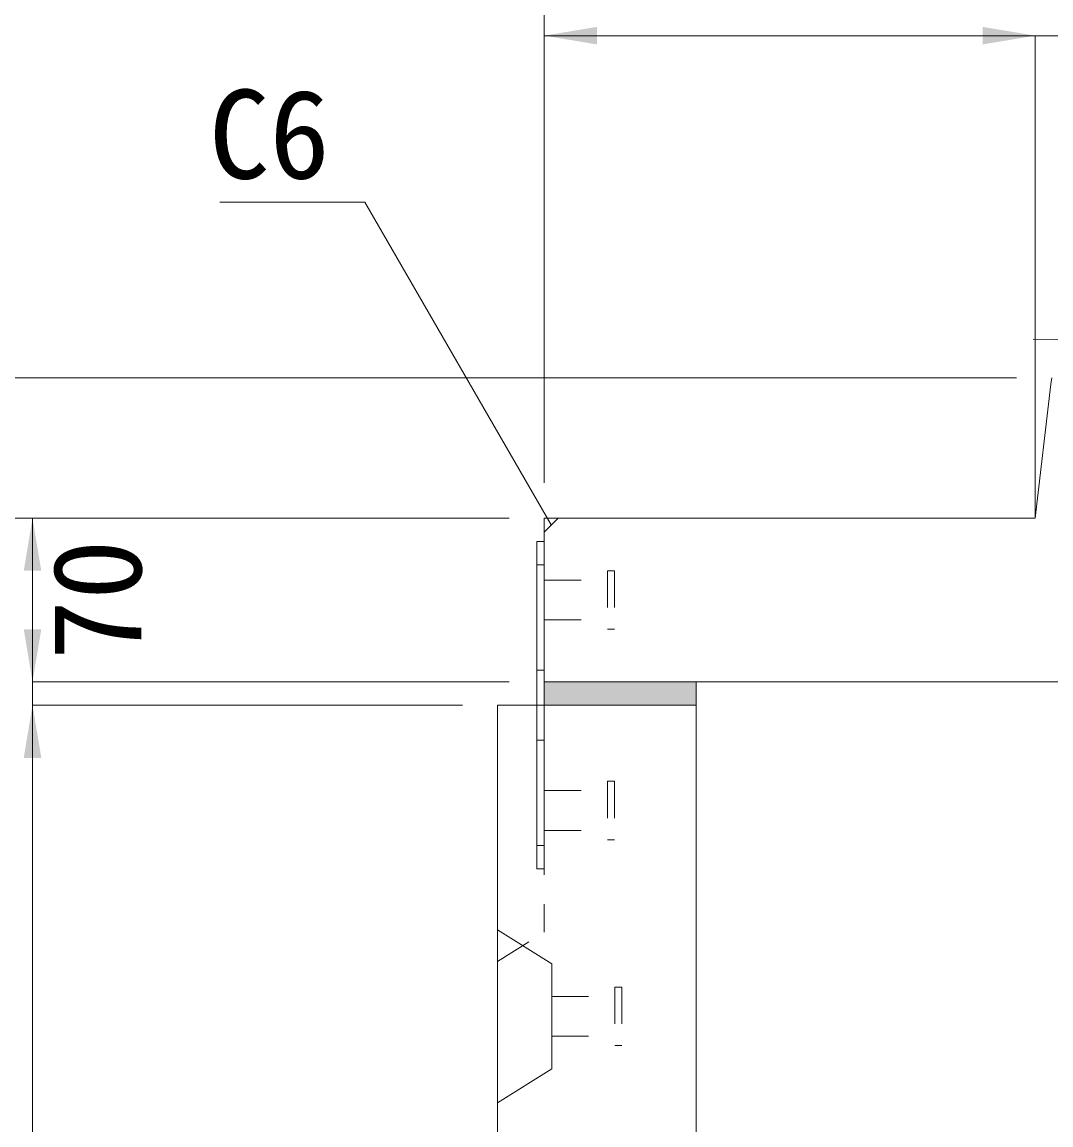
# Model space of a CAD drawing. Units: millimetres at full size; some dimension numbers follow another scale. Extents: x -3301 to 90699, y 107523 to 139162.
# Drawn here: x 14214 to 14654, y 119423.2 to 119894.7 of the extents above; entities that cross this region are included whole.
import ezdxf
from ezdxf.enums import TextEntityAlignment as Align

# ---------------------------------------------------------------- set-up
doc = ezdxf.new("R2010")
doc.units = ezdxf.units.MM
doc.header["$LTSCALE"] = 21
doc.linetypes.add('USER1', pattern=[1.35, 0.75, -0.6])
for name, color, linetype, lineweight in [('0_2', 7, 'USER1', 9), ('寸法線', 7, 'Continuous', 9), ('引出線', 4, 'Continuous', 9), ('本体', 2, 'Continuous', 9), ('補助線', 8, 'Continuous', 13), ('ｲﾝｻｰﾄ', 3, 'USER1', 5)]:
    doc.layers.add(name, color=color, linetype=linetype, lineweight=lineweight)
doc.layers.add('ﾊｯﾁﾝｸﾞ', color=8, linetype='Continuous')
doc.styles.add('ＭＳ ゴシック', font='')
doc.styles.get('ＭＳ ゴシック').set_extended_font_data('MS Gothic')

# ---------------------------------------------------------------- blocks, each defined once
blk = doc.blocks.new('filled_arrow')
at = {"color": 0, "linetype": 'Continuous', "lineweight": -2}
blk.add_solid([(7.5, 1.25), (0, 0), (7.5, -1.25)], dxfattribs=at)

msp = doc.modelspace()

# ---------------------------------------------------------------- hatches: boundary and pattern name
at = {"layer": 'ﾊｯﾁﾝｸﾞ'}
msp.add_hatch(color=256, dxfattribs=at).paths.add_polyline_path([(14502.31, 119602.64), (14502.31, 119612.64), (14437.31, 119612.64), (14437.31, 119602.64)])

# ---------------------------------------------------------------- linework, layer by layer
at = {"layer": '0_2'}
for p, q in [((14437.31, 119662.64), (14434.11, 119662.64)), ((14437.31, 119617.64), (14434.11, 119617.64)), ((14437.31, 119587.64), (14434.11, 119587.64)), ((14437.31, 119542.64), (14434.11, 119542.64))]:
    msp.add_line(p, q, dxfattribs=at)
at = {"layer": '0_2', "linetype": 'Continuous', "lineweight": 13}
msp.add_line((14502.31, 119602.64), (14502.31, 119612.64), dxfattribs=at)
at = {"layer": '0_2', "linetype": 'Continuous'}
msp.add_lwpolyline([(14434.11, 119532.64), (14434.11, 119672.64), (14437.31, 119672.64), (14437.31, 119532.64)], close=True, dxfattribs=at)
at = {"layer": '寸法線'}
for p, q in [((14437.31, 119697.64), (14437.31, 119970.73)), ((14437.31, 119888.85), (14647.31, 119888.85)), ((14437.31, 119697.64), (14437.31, 119888.85)), ((14602.31, 119888.85), (14699.32, 119888.85)), ((14647.31, 119697.64), (14647.31, 119888.85)), ((14647.31, 119697.64), (14647.31, 119888.85)), ((14639.32, 119742.64), (14147.2, 119742.64)), ((14422.31, 119682.64), (14147.2, 119682.64)), ((14422.31, 119682.64), (14147.2, 119682.64)), ((14218.47, 119682.64), (14218.47, 119612.64)), ((14422.31, 119682.64), (14218.47, 119682.64)), ((14218.47, 119557.64), (14218.47, 119657.64)), ((14422.31, 119612.64), (14218.47, 119612.64)), ((14422.31, 119612.64), (14218.47, 119612.64)), ((14218.47, 119602.64), (14218.47, 119302.64)), ((14402.31, 119602.64), (14218.47, 119602.64)), ((14402.31, 119602.64), (14218.47, 119602.64))]:
    msp.add_line(p, q, dxfattribs=at)
at = {"layer": '引出線', "color": 7}
msp.add_line((14646.4, 119759.18), (14708.5, 119757.94), dxfattribs=at)
at = {"layer": '引出線'}
msp.add_lwpolyline([(14440.31, 119679.7), (14360.61, 119817.73), (14298.51, 119817.73)], dxfattribs=at)
at = {"layer": '本体', "lineweight": 20}
for p, q in [((14654.01, 119739.93), (14647.31, 119682.64)), ((14437.31, 119676.64), (14443.31, 119682.64)), ((14443.31, 119682.64), (14647.31, 119682.64)), ((14437.31, 119676.64), (14437.31, 119612.64)), ((14867.31, 119612.64), (14437.31, 119612.64)), ((14417.31, 119602.64), (14417.31, 118952.64)), ((14502.31, 119602.64), (14417.31, 119602.64)), ((14502.31, 119602.64), (14502.31, 119389.35))]:
    msp.add_line(p, q, dxfattribs=at)
at = {"layer": '本体', "linetype": 'USER1'}
for p in [(14437.31, 119602.64), (14417.31, 119493.14)]:
    msp.add_line(p, (14437.31, 119505.64), dxfattribs=at)
at = {"layer": '本体'}
for p, q in [((14417.31, 119506.64), (14440.51, 119492.14)), ((14440.51, 119492.14), (14440.51, 119447.14)), ((14417.31, 119432.64), (14440.51, 119447.14))]:
    msp.add_line(p, q, dxfattribs=at)
at = {"layer": '補助線'}
for p, q in [((14647.31, 119682.64), (14647.31, 119742.64)), ((14437.31, 119676.64), (14437.31, 119682.64)), ((14443.31, 119682.64), (14437.31, 119682.64))]:
    msp.add_line(p, q, dxfattribs=at)
at = {"layer": '補助線', "lineweight": 20}
msp.add_line((14654.32, 119742.64), (14654.01, 119739.93), dxfattribs=at)
at = {"layer": 'ｲﾝｻｰﾄ'}
for p, q in [((14464.31, 119660.14), (14464.31, 119635.14)), ((14464.31, 119660.14), (14467.31, 119660.14)), ((14467.31, 119660.14), (14467.31, 119635.14)), ((14437.31, 119656.14), (14437.31, 119639.14)), ((14437.31, 119656.14), (14464.31, 119656.14)), ((14437.31, 119639.14), (14464.31, 119639.14)), ((14464.31, 119635.14), (14467.31, 119635.14)), ((14464.31, 119570.14), (14464.31, 119545.14)), ((14464.31, 119570.14), (14467.31, 119570.14)), ((14467.31, 119570.14), (14467.31, 119545.14)), ((14437.31, 119566.14), (14464.31, 119566.14)), ((14437.31, 119549.14), (14464.31, 119549.14)), ((14464.31, 119545.14), (14467.31, 119545.14)), ((14467.51, 119482.14), (14467.51, 119457.14)), ((14467.51, 119482.14), (14470.51, 119482.14)), ((14470.51, 119482.14), (14470.51, 119457.14)), ((14440.51, 119478.14), (14467.51, 119478.14)), ((14440.51, 119461.14), (14467.51, 119461.14)), ((14467.51, 119457.14), (14470.51, 119457.14))]:
    msp.add_line(p, q, dxfattribs=at)

# ---------------------------------------------------------------- block references
at = {"layer": '寸法線', "xscale": 3, "yscale": 3}
msp.add_blockref('filled_arrow', (14437.31, 119888.85), dxfattribs=at)
for p, rotation in [((14647.31, 119888.85), 180), ((14647.31, 119888.85), 180), ((14218.47, 119682.64), 270), ((14218.47, 119612.64), 90), ((14218.47, 119612.64), 90), ((14218.47, 119602.64), 270), ((14218.47, 119602.64), 270)]:
    msp.add_blockref('filled_arrow', p, dxfattribs=dict(at, rotation=rotation))
at = {"layer": '引出線', "xscale": 0.075, "yscale": 0.075, "rotation": 120}
msp.add_blockref('filled_arrow', (14440.31, 119679.7), dxfattribs=at)

# ---------------------------------------------------------------- texts
at = {"layer": '寸法線', "style": 'ＭＳ ゴシック'}
msp.add_text('70', height=37.98, rotation=90, dxfattribs=at).set_placement((14245.97, 119647.64), align=Align.MIDDLE_CENTER)
at = {"layer": '引出線', "style": 'ＭＳ ゴシック'}
msp.add_text('C6', height=37.98, dxfattribs=at).set_placement((14345.61, 119865.73), align=Align.TOP_RIGHT)

doc.saveas('drawing.dxf')
